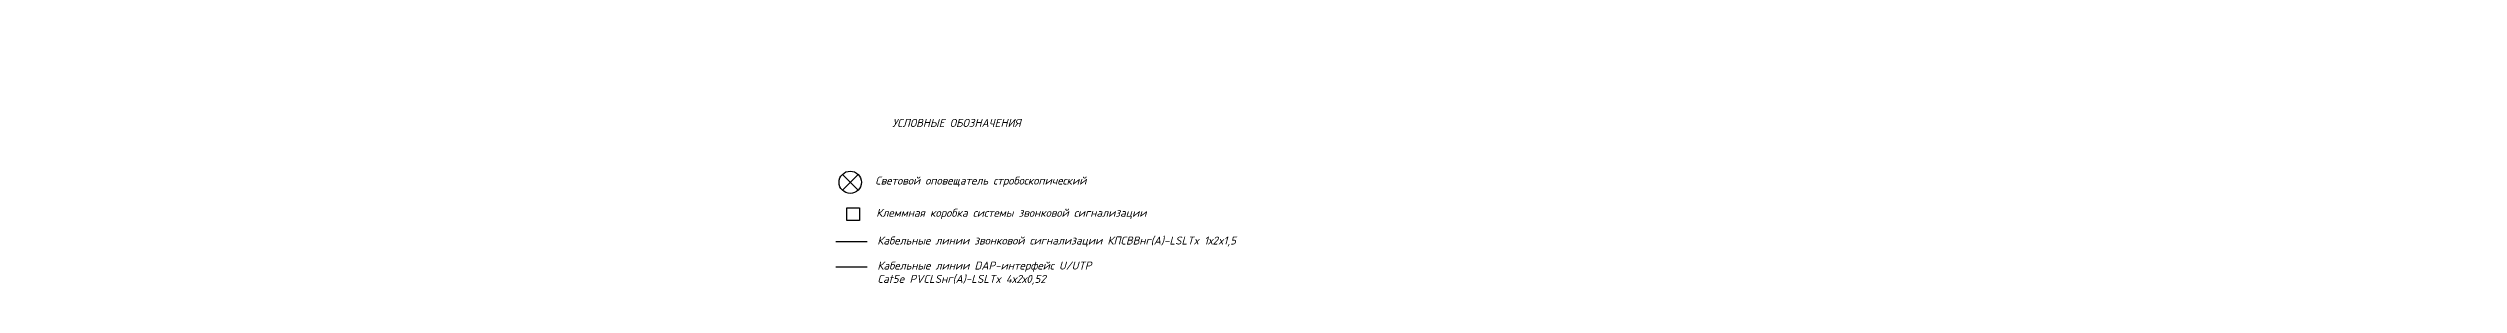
# Model space of a CAD drawing. Extents: x 69291107 to 70108111, y -33487476 to -33099794.
# Drawn here: x 69594088 to 69669394, y -33308304 to -33300912 of the extents above; entities that cross this region are included whole.
import ezdxf
from ezdxf import colors
from ezdxf.entities.mleader import LeaderData, LeaderLine
from ezdxf.math import Vec2, Vec3

# ---------------------------------------------------------------- set-up
doc = ezdxf.new("R2010")
doc.units = 0
doc.header["$LTSCALE"] = 100
doc.set_wipeout_variables(frame=1)
for name, color, linetype, lineweight in [('СКС', 1, 'Continuous', 30), ('СС_ЗВ_Кабель', 1, 'Continuous', 30), ('СС_ЗВ_Оборудование', 1, 'Continuous', 30)]:
    doc.layers.add(name, color=color, linetype=linetype, lineweight=lineweight)
doc.layers.add('СС. Текст', color=7, linetype='Continuous')
doc.styles.add('ICOCPEUR', font='isocpeur.ttf')
doc.styles.add('ISOCPEUR', font='isocpeui.ttf', dxfattribs={"height": 250})

# ---------------------------------------------------------------- blocks, each defined once
blk = doc.blocks.new('Свет')
at = {"color": 1}
blk.add_wipeout([(-350, 0), (-324, 133), (-247, 247), (-101, 335), (56, 345), (198, 289), (304, 173), (350, 0), (322, -138), (247, -247), (166, -308), (43, -347), (-83, -340), (-176, -303), (-278, -213), (-331, -115)], dxfattribs=at)
at = {"layer": 'СКС', "color": 1, "ltscale": 30}
for points in [[(-247, 247), (247, -247)], [(-247, -247), (247, 247)]]:
    blk.add_lwpolyline(points, dxfattribs=at)
at = {"layer": 'СКС', "color": 1, "linetype": 'Continuous', "lineweight": 30}
blk.add_circle((0, 0), 350, dxfattribs=at)
blk = doc.blocks.new('Клеммная коробка')
for p, q in [((0, 400), (400, 400)), ((0, 0), (0, 400)), ((400, 0), (0, 0)), ((400, 400), (400, 0))]:
    blk.add_line(p, q)

msp = doc.modelspace()

# ---------------------------------------------------------------- linework, layer by layer
at = {"layer": 'СС_ЗВ_Кабель', "color": 1}
msp.add_line((69618693, -33306956), (69619671, -33306956), dxfattribs=at)
at = {"layer": 'СС_ЗВ_Кабель', "color": 6}
msp.add_line((69618696, -33307739), (69619673, -33307739), dxfattribs=at)

# ---------------------------------------------------------------- block references
at = {"layer": 'СС_ЗВ_Кабель', "color": 18, "true_color": 0x000000}
msp.add_blockref('Клеммная коробка', (69619033, -33306300, 0), dxfattribs=at)
at = {"layer": 'СС_ЗВ_Оборудование'}
msp.add_blockref('Свет', (69619144, -33305102, 0), dxfattribs=at)

# ---------------------------------------------------------------- texts
at = {"layer": 'СС. Текст', "insert": (69619613, -33303122, 0), "char_height": 250, "width": 5705.29, "attachment_point": 1, "style": 'ISOCPEUR'}
msp.add_mtext('\\pxi-2,l2,sm1.5,qc,t3;УСЛОВНЫЕ ОБОЗНАЧЕНИЯ', dxfattribs=at)
at = {"layer": 'СС. Текст', "char_height": 250, "attachment_point": 1, "style": 'ISOCPEUR'}
for s, insert in [('\\pxi-2,l2,sm1.5,t3; Световой оповещатель стробоскопический', (69619767, -33304923, 0)), ('\\pxi-2,l2,sm1.5,t3; Клеммная коробка системы звонковой сигнализации ', (69619795, -33305929, 0))]:
    msp.add_mtext(s, dxfattribs=dict(at, insert=insert))
for s, width, insert in [('Кабельные линии звонковой сигнализации КПСВВнг(А)-LSLTx 1х2x1,5', 12283.27, (69619986, -33306796, 0)), ('Кабельные линии DAP-интерфейс U/UTP Cat5e PVCLSнг(А)-LSLTx 4х2х0,52', 7622.19, (69619989, -33307578, 0))]:
    msp.add_mtext_dynamic_manual_height_columns(s, width=width, gutter_width=1, heights=[0], dxfattribs=dict(at, insert=insert))

# ---------------------------------------------------------------- leaders
at = {"layer": 'СС. Текст', "lineweight": 0}
ml = msp.add_multileader_mtext('Standard', dxfattribs=at)
ml.set_content('{\\C256;Таймер \\PВиктория }', color=7, style='ICOCPEUR')
ml.set_leader_properties(color=256)
ml.build(insert=Vec2(0, 0))
ml.multileader.update_dxf_attribs({"text_left_attachment_type": 6, "text_right_attachment_type": 6, "dogleg_length": 0.1, "arrow_head_size": 0, "scale": 100})
ctx = ml.context
ctx.base_point, ctx.scale, ctx.char_height, ctx.arrow_head_size, ctx.landing_gap_size, ctx.plane_origin = Vec3(69561533, -33301239, 197), 100, 250, 0, 0, Vec3(69556507, -33304376, 197)
ctx.left_attachment, ctx.right_attachment, ctx.text_align_type = 6, 6, 1
notes = []
notes.append((ctx, [(0, (1, 1, 0), (69561523, -33301239, 197), (1, 0), 10, [(0, [(69561376, -33302298, 197)], 0, [])])]))
ctx.mtext.insert, ctx.mtext.width, ctx.mtext.defined_height, ctx.mtext.alignment, ctx.mtext.flow_direction = Vec3(69562245, -33300914, 197), 5324.32, 917, 2, 5
ml = msp.add_multileader_mtext('Standard', dxfattribs=at)
ml.set_content('{\\C256;Конвертер\\PDAP IP}', color=7, style='ICOCPEUR')
ml.set_leader_properties(color=256)
ml.build(insert=Vec2(0, 0))
ml.multileader.update_dxf_attribs({"text_left_attachment_type": 6, "text_right_attachment_type": 6, "dogleg_length": 0.1, "arrow_head_size": 0, "scale": 100})
ctx = ml.context
ctx.base_point, ctx.scale, ctx.char_height, ctx.arrow_head_size, ctx.landing_gap_size, ctx.plane_origin = Vec3(69561963, -33303530), 100, 250, 0, 0, Vec3(69559087, -33309681)
ctx.left_attachment, ctx.right_attachment, ctx.text_align_type = 6, 6, 1
notes.append((ctx, [(0, (1, 1, 0), (69561953, -33303530), (1, 0), 10, [(0, [(69561545, -33303138)], 0, [])])]))
ctx.mtext.insert, ctx.mtext.width, ctx.mtext.alignment, ctx.mtext.flow_direction = Vec3(69562763, -33303230), 1030.33, 2, 5
for ctx, leaders in notes:
    for number, flags, end, landing, length, lines in leaders:
        leader = LeaderData()
        leader.index, (leader.has_last_leader_line, leader.has_dogleg_vector, leader.attachment_direction) = number, flags
        leader.last_leader_point, leader.dogleg_vector, leader.dogleg_length = Vec3(end), Vec3(landing), length
        for number, points, colour, breaks in lines:
            line = LeaderLine()
            line.index, line.vertices, line.color, line.breaks = number, Vec3.list(points), colors.encode_raw_color(colour), breaks
            leader.lines.append(line)
        ctx.leaders.append(leader)

# ---------------------------------------------------------------- next in the draw order: leaders
ml = msp.add_multileader_mtext('Standard', dxfattribs=at)
ml.set_content('{\\fISOCPEUR|b0|i1|c204|p34;\\C256;Sonar\\P(учтён в томе  ИОС5.5.2)}', color=7, style='ICOCPEUR')
ml.set_leader_properties(color=256)
ml.build(insert=Vec2(0, 0))
ml.multileader.update_dxf_attribs({"text_left_attachment_type": 6, "text_right_attachment_type": 6, "dogleg_length": 0.1, "arrow_head_size": 0, "scale": 100})
ctx = ml.context
ctx.base_point, ctx.scale, ctx.char_height, ctx.arrow_head_size, ctx.landing_gap_size, ctx.plane_origin = Vec3(69558539, -33305156), 100, 250, 0, 0, Vec3(69556239, -33305541)
ctx.left_attachment, ctx.right_attachment, ctx.text_align_type = 6, 6, 1
notes = []
notes.append((ctx, [(1, (1, 1, 0), (69560864, -33305156), (-1, 0), 10, [(0, [(69561183, -33303036)], 0, [])])]))
ctx.mtext.insert, ctx.mtext.width, ctx.mtext.defined_height, ctx.mtext.alignment, ctx.mtext.flow_direction = Vec3(69559697, -33304856), 3126.47, 4629, 2, 5
for ctx, leaders in notes:
    for number, flags, end, landing, length, lines in leaders:
        leader = LeaderData()
        leader.index, (leader.has_last_leader_line, leader.has_dogleg_vector, leader.attachment_direction) = number, flags
        leader.last_leader_point, leader.dogleg_vector, leader.dogleg_length = Vec3(end), Vec3(landing), length
        for number, points, colour, breaks in lines:
            line = LeaderLine()
            line.index, line.vertices, line.color, line.breaks = number, Vec3.list(points), colors.encode_raw_color(colour), breaks
            leader.lines.append(line)
        ctx.leaders.append(leader)

doc.saveas('drawing.dxf')
